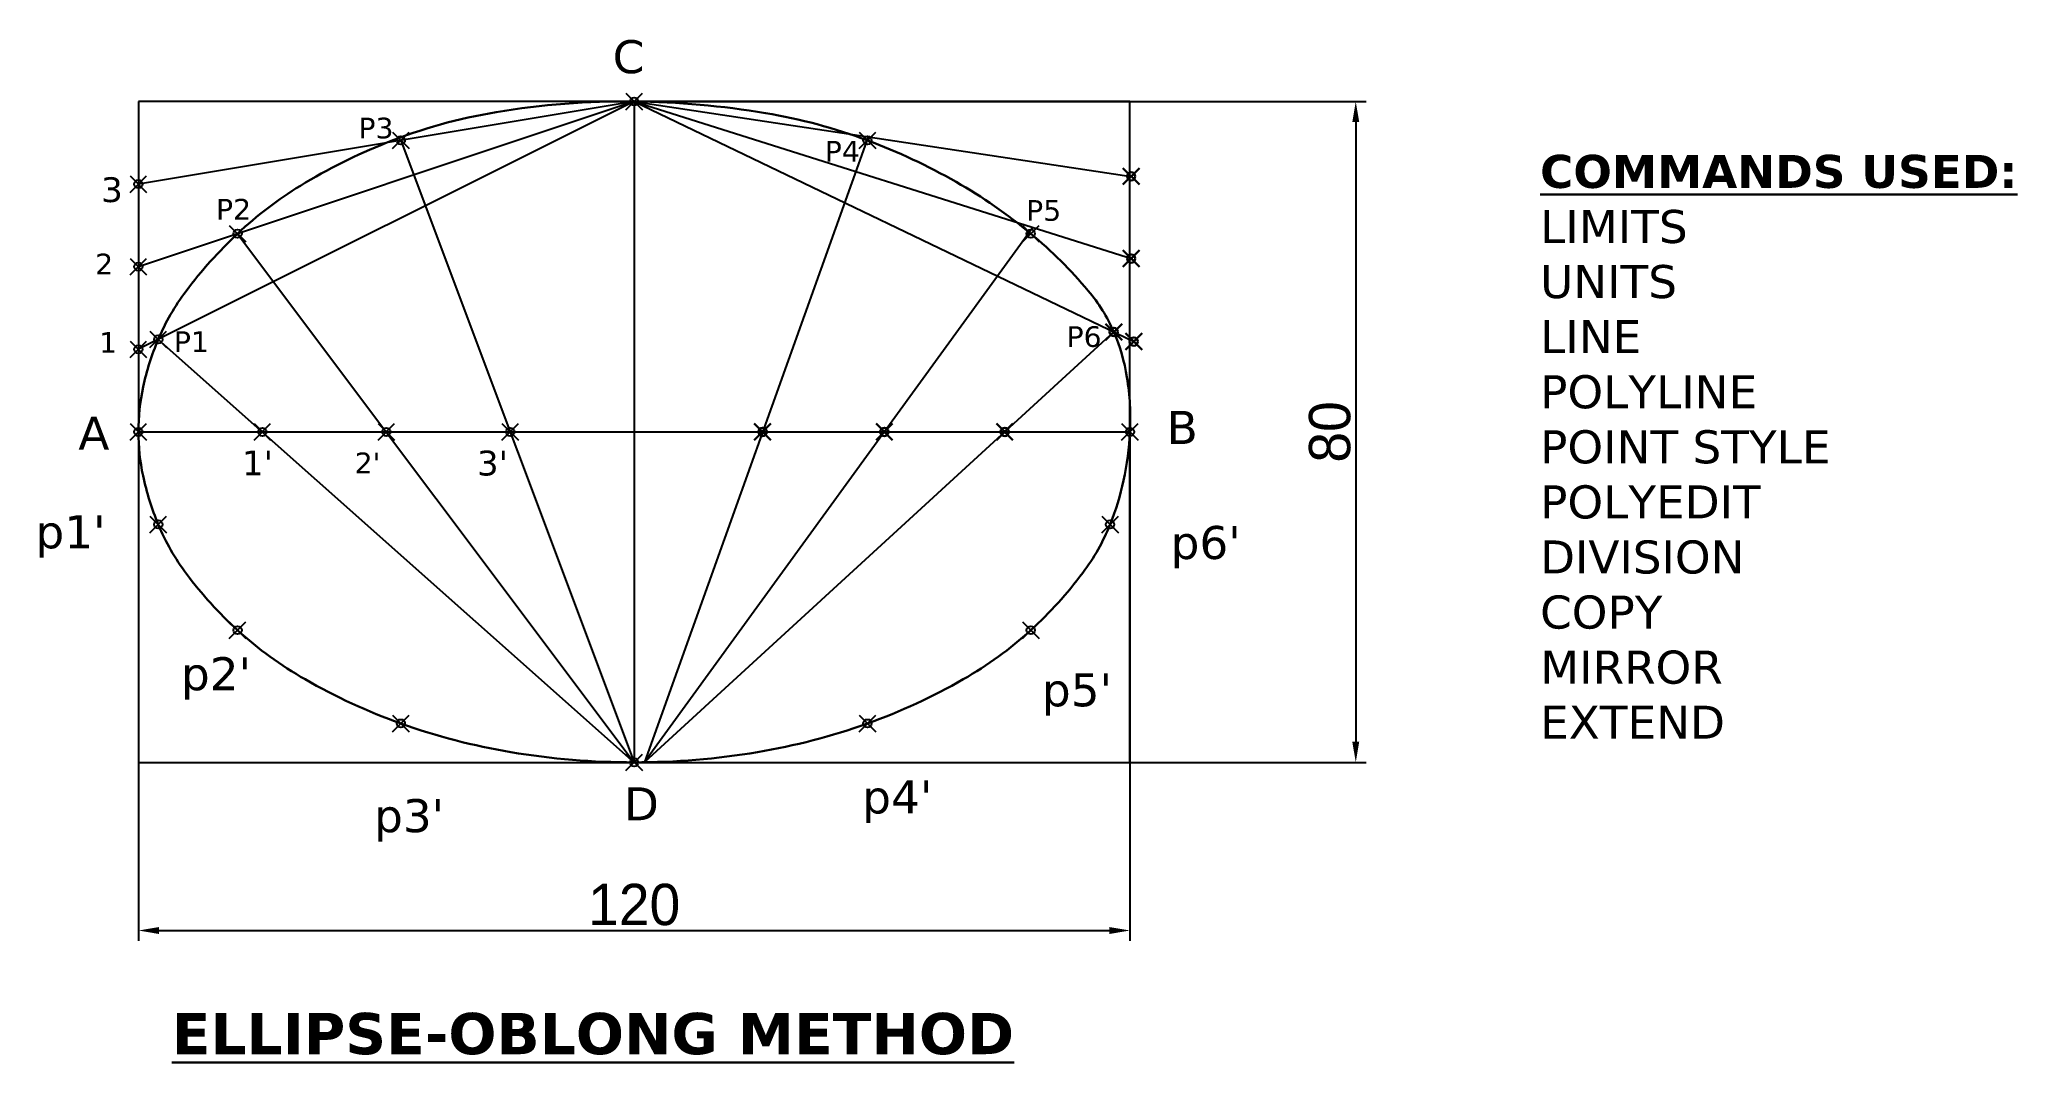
# Model space of a CAD drawing. Header units: millimetres. Extents: x 1479 to 1718, y 712 to 836.
import ezdxf

# ---------------------------------------------------------------- set-up
doc = ezdxf.new("R2010")
doc.units = ezdxf.units.MM
doc.header["$PDMODE"] = 35
doc.dimstyles.new('ISO-25', dxfattribs={"dimtxt": 5, "dimasz": 2.5, "dimexe": 1.25, "dimexo": 0.625, "dimtad": 1, "dimtxsty": 'Standard', "dimcen": 2.5, "dimadec": 0, "dimazin": 0, "dimtfac": 1, "dimtmove": 0, "dimatfit": 3, "dimfxl": 1, "dimarcsym": 0})

# ---------------------------------------------------------------- blocks, each defined once
blk = doc.blocks.new('*D1')
at = {"color": 0, "lineweight": -2}
for p, q in [((1491.04, 787.79), (1491.04, 726.8)), ((1611.04, 787.79), (1611.04, 726.8)), ((1493.54, 728.05), (1608.54, 728.05))]:
    blk.add_line(p, q, dxfattribs=at)
at = {"color": 0, "lineweight": 30}
for points in [[(1493.54, 728.47), (1493.54, 727.63), (1491.04, 728.05)], [(1608.54, 728.47), (1608.54, 727.63), (1611.04, 728.05)]]:
    blk.add_solid(points, dxfattribs=at)
at = {"layer": 'Defpoints', "color": 0, "lineweight": 30}
for p in [(1491.04, 788.41), (1611.04, 788.41), (1611.04, 728.05)]:
    blk.add_point(p, dxfattribs=at)
at = {"color": 0, "insert": (1551.04, 731.17), "char_height": 5, "attachment_point": 5}
blk.add_mtext('120', dxfattribs=at)
blk = doc.blocks.new('*D2')
at = {"color": 0, "lineweight": -2}
for p, q in [((1551.66, 828.41), (1639.62, 828.41)), ((1638.37, 825.91), (1638.37, 750.91)), ((1551.66, 748.41), (1639.62, 748.41))]:
    blk.add_line(p, q, dxfattribs=at)
at = {"color": 0, "lineweight": 30}
for points in [[(1637.95, 825.91), (1638.79, 825.91), (1638.37, 828.41)], [(1637.95, 750.91), (1638.79, 750.91), (1638.37, 748.41)]]:
    blk.add_solid(points, dxfattribs=at)
at = {"layer": 'Defpoints', "color": 0, "lineweight": 30}
for p in [(1551.04, 828.41), (1551.04, 748.41), (1638.37, 748.41)]:
    blk.add_point(p, dxfattribs=at)
at = {"color": 0, "insert": (1635.24, 788.41), "char_height": 5, "attachment_point": 5, "rotation": 90}
blk.add_mtext('80', dxfattribs=at)

msp = doc.modelspace()

# ---------------------------------------------------------------- linework, layer by layer
for p, q in [((1611.038, 828.41), (1491.038, 828.41)), ((1491.038, 828.41), (1491.038, 748.41)), ((1551.038, 828.41), (1551.038, 748.41)), ((1611.038, 748.41), (1611.038, 828.41)), ((1491.038, 788.41), (1611.038, 788.41)), ((1491.038, 748.41), (1611.038, 748.41))]:
    msp.add_line(p, q)
at = {"lineweight": 30}
msp.add_lwpolyline([(1491.038, 788.41, -0.0528224), (1491.614, 793.848, -0.0477609), (1493.438, 799.61, -0.0604508), (1496.801, 805.446, -0.0434767), (1503.038, 812.41, -0.051282), (1510.658, 818.215, -0.0422818), (1521.038, 823.41, -0.0536449), (1534.334, 827.123, -0.0441606), (1551.038, 828.41, -0.0384613), (1566.938, 827.003, -0.0481211), (1579.273, 823.704, -0.0404373), (1589.992, 818.68, -0.0434994), (1599.038, 812.41, -0.0441914), (1605.998, 805.507, -0.074078), (1609.081, 800.514, -0.061335), (1610.676, 795.025, -0.0528638), (1611.038, 788.41, -0.0400568), (1610.264, 782.537, -0.0426217), (1608.638, 777.21, -0.0655998), (1605.345, 771.358, -0.0468485), (1599.038, 764.41, -0.0552793), (1590.873, 758.462, -0.043671), (1579.273, 753.116, -0.0448862), (1565.946, 749.644, -0.0413106), (1551.038, 748.41, -0.0413106), (1536.13, 749.644, -0.0448862), (1522.803, 753.116, -0.043671), (1511.203, 758.462, -0.0552793), (1503.038, 764.41, -0.0468485), (1496.865, 771.21, -0.0623676), (1493.438, 777.21, -0.0458471), (1491.602, 783.09, -0.0528224)], format="xyb", close=True, dxfattribs=at)
for points in [[(1551.038, 828.41), (1491.038, 818.41)], [(1551.038, 828.41), (1491.038, 808.41)], [(1551.038, 828.41), (1491.038, 798.41)], [(1551.038, 828.41), (1611.187, 819.349)], [(1551.038, 828.41), (1611.343, 809.35)], [(1551.038, 828.41), (1611.5, 799.351)], [(1522.803, 823.704), (1551.038, 748.41)], [(1579.344, 824.146), (1552.288, 748.42)], [(1503.038, 812.41), (1551.038, 748.41)], [(1599.282, 813.162), (1552.288, 748.42)], [(1493.438, 799.61), (1551.038, 748.41)], [(1609.081, 800.514), (1552.288, 748.42)], [(1551.038, 748.41), (1551.038, 748.41), (1551.038, 748.41), (1551.038, 748.41)]]:
    msp.add_lwpolyline(points)
for p in [(1551.038, 828.41), (1551.038, 828.41), (1522.803, 823.704), (1579.273, 823.704), (1491.038, 818.41), (1503.038, 812.41), (1599.038, 812.41), (1491.038, 808.41), (1493.438, 799.61), (1491.038, 798.41), (1491.038, 788.41), (1491.038, 788.41), (1506.038, 788.41), (1521.038, 788.41), (1536.038, 788.41), (1611.038, 788.41), (1611.038, 788.41), (1493.438, 777.21), (1608.638, 777.21), (1503.038, 764.41), (1599.038, 764.41), (1522.803, 753.116), (1579.273, 753.116), (1551.038, 748.41)]:
    msp.add_point(p)
for p in [(1611.187, 819.349), (1611.187, 809.399), (1609.081, 800.514), (1611.5, 799.351), (1566.576, 788.41), (1581.316, 788.41), (1595.886, 788.41)]:
    msp.add_point(p, dxfattribs=at)

# ---------------------------------------------------------------- texts
at = {"lineweight": 30, "attachment_point": 1}
for s, insert, char_height, width in [('{\\fVerdana|b0|i0|c0|p34;C}', (1548.438, 835.838), 4, 20.08077), ('{\\fVerdana|b0|i0|c0|p34;P3}', (1517.663, 826.448), 2.5, 20.08077), ('{\\fVerdana|b0|i0|c0|p34;P4}', (1574.101, 823.644), 2.5, 20.08077), ('{\\fVerdana|b1|i0|c0|p34;\\LCOMMANDS USED:\\P\\fVerdana|b0|i0|c0|p34;\\lLIMITS\\PUNITS\\PLINE\\PPOLYLINE\\PPOINT STYLE\\PPOLYEDIT\\PDIVISION\\PCOPY\\PMIRROR\\PEXTEND}', (1660.678, 821.95), 4, 75.55816), ('{\\fVerdana|b0|i0|c0|p34;3}', (1486.53, 819.237), 3, 20.08077), ('{\\fVerdana|b0|i0|c0|p34;P2}', (1500.43, 816.621), 2.5, 20.08077), ('{\\fVerdana|b0|i0|c0|p34;P5}', (1598.469, 816.473), 2.5, 20.08077), ('{\\fVerdana|b0|i0|c0|p34;2}', (1485.8, 809.994), 2.5, 20.08077), ('{\\fVerdana|b0|i0|c0|p34;1}', (1486.28, 800.491), 2.5, 20.08077), ('{\\fVerdana|b0|i0|c0|p34;P1}', (1495.326, 800.587), 2.5, 20.08077), ('{\\fVerdana|b0|i0|c0|p34;P6}', (1603.361, 801.205), 2.5, 20.08077), ('{\\fVerdana|b0|i0|c0|p34;A}', (1483.772, 790.274), 4, 20.08077), ('{\\fVerdana|b0|i0|c0|p34;B}', (1615.488, 790.954), 4, 20.08077), ("{\\fVerdana|b0|i0|c0|p34;1'}", (1503.573, 786.156), 3, 20.08077), ("{\\fVerdana|b0|i0|c0|p34;2'}", (1517.208, 785.913), 2.5, 20.08077), ("{\\fVerdana|b0|i0|c0|p34;3'}", (1532.014, 786.139), 3, 20.08077), ("{\\fVerdana|b0|i0|c0|p34;p1'}", (1478.578, 778.323), 4, 20.08077), ("{\\fVerdana|b0|i0|c0|p34;p6'}", (1615.968, 777.027), 4, 20.08077), ("{\\fVerdana|b0|i0|c0|p34;p2'}", (1496.191, 761.141), 4, 20.08077), ("{\\fVerdana|b0|i0|c0|p34;p5'}", (1600.388, 759.195), 4, 20.08077), ('{\\fVerdana|b0|i0|c0|p34;D}', (1549.8, 745.391), 4, 20.08077), ("{\\fVerdana|b0|i0|c0|p34;p4'}", (1578.639, 746.227), 4, 20.08077), ("{\\fVerdana|b0|i0|c0|p34;p3'}", (1519.562, 743.958), 4, 20.08077), ('{\\fVerdana|b1|i0|c0|p34;\\LELLIPSE-OBLONG METHOD}', (1495.071, 718.078), 5, 139.20399)]:
    msp.add_mtext(s, dxfattribs=dict(at, insert=insert, char_height=char_height, width=width))

# ---------------------------------------------------------------- dimensions: what is measured, and where the dimension line sits
dim = msp.add_linear_dim(base=(1638.37, 748.41), p1=(1551.038, 828.41), p2=(1551.038, 748.41), angle=90, dimstyle='ISO-25')
dim.commit()
dim.dimension.update_dxf_attribs({"geometry": '*D2', "text_midpoint": (1635.245, 788.41)})
dim = msp.add_linear_dim(base=(1611.038, 728.05), p1=(1491.038, 788.41), p2=(1611.038, 788.41), dimstyle='ISO-25')
dim.commit()
dim.dimension.update_dxf_attribs({"geometry": '*D1', "text_midpoint": (1551.038, 731.175)})

doc.saveas('drawing.dxf')
